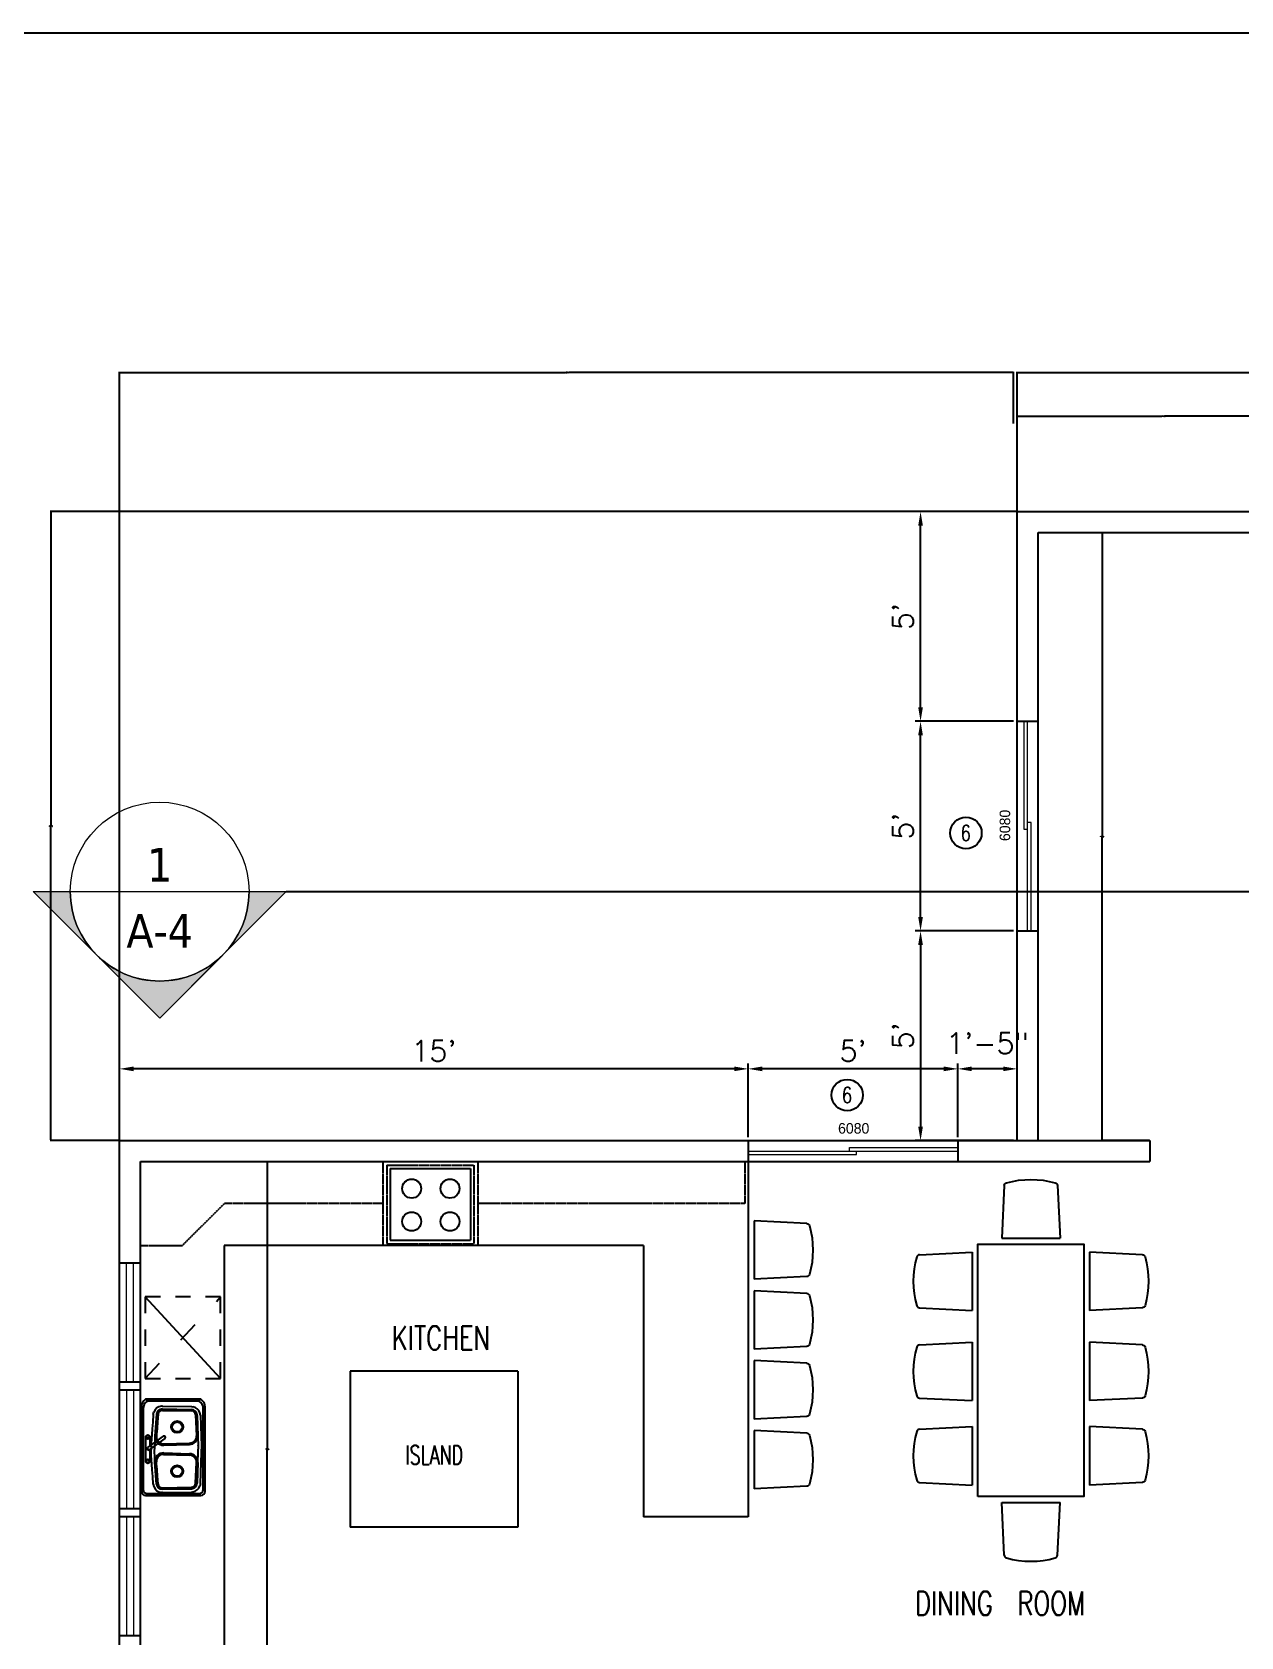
# Model space of a CAD drawing. Header units: inches. Extents: x 26998 to 46838, y -509 to 4343.
# Drawn here: x 37146.4 to 37492.5, y 3832.6 to 4291.9 of the extents above; entities that cross this region are included whole.
import ezdxf
from ezdxf.enums import TextEntityAlignment as Align

# ---------------------------------------------------------------- set-up
doc = ezdxf.new("R2010")
doc.units = ezdxf.units.IN
doc.header["$LTSCALE"] = 0.5
doc.header["$MEASUREMENT"] = 0
doc.linetypes.add('ACAD_ISO03W100', pattern=[30, 12, -18])
doc.linetypes.add('HIDDEN', pattern=[0.375, 0.25, -0.125])
doc.layers.get('Defpoints').update_dxf_attribs({"color": 140})
for name, color, linetype in [('BUILT-INS', 13, 'Continuous'), ('CABS', 23, 'Continuous'), ('Title Block', 7, 'Continuous'), ('windows', 4, 'Continuous')]:
    doc.layers.add(name, color=color, linetype=linetype)
doc.layers.add('S-Structural', color=1, linetype='Continuous', lineweight=20)
doc.layers.add('TXT', color=4, linetype='Continuous', lineweight=9)
doc.styles.add('HS-DESIGN-TTLB', font='GOTHIC.TTF')
doc.styles.add('Roman', font='romans')
doc.styles.get("Standard").update_dxf_attribs({"font": 'romans.shx', "width": 0.75})
doc.styles.add('Tahoma', font='tahoma.ttf')
doc.dimstyles.new('LEADER1', dxfattribs={"dimscale": 0, "dimtxt": 6, "dimasz": 4, "dimexe": 1.5, "dimexo": 1, "dimgap": 1.5, "dimtad": 1, "dimdec": 0, "dimzin": 0, "dimdsep": 46, "dimlunit": 4, "dimtxsty": 'Roman', "dimcen": 0.125, "dimdle": 1.5, "dimclrd": 3, "dimclre": 3, "dimclrt": 3, "dimadec": 0, "dimazin": 0, "dimtfac": 1, "dimtdec": 0, "dimtofl": 0, "dimtmove": 2, "dimatfit": 3, "dimfxl": 1, "dimtolj": 1, "dimtzin": 0, "dimarcsym": 0})
doc.dimstyles.get("Standard").update_dxf_attribs({"dimtxt": 0.18, "dimasz": 0.18, "dimexe": 0.18, "dimexo": 0.0625, "dimgap": 0.09, "dimtad": 0, "dimtih": 1, "dimtoh": 1, "dimdec": 4, "dimzin": 0, "dimdsep": 46, "dimtxsty": 'Standard', "dimcen": 0.09, "dimadec": 0, "dimazin": 0, "dimtfac": 1, "dimtdec": 4, "dimtofl": 0, "dimtmove": 0, "dimatfit": 3, "dimfxl": 1, "dimtolj": 1, "dimtzin": 0, "dimarcsym": 0})

# ---------------------------------------------------------------- blocks, each defined once
blk = doc.blocks.new('*D1001')
at = {"layer": 'Defpoints', "color": 0, "transparency": 16777216}
for p in [(37195.47, 3968.69), (37195.47, 3804.09), (37213.77, 3804.09)]:
    blk.add_point(p, dxfattribs=at)
at = {"layer": 'Title Block', "color": 0, "lineweight": -2, "transparency": 16777216}
for p, q in [((37195.53, 3968.69), (37213.95, 3968.69)), ((37213.77, 3968.51), (37213.77, 3886.57)), ((37213.77, 3804.27), (37213.77, 3886.21)), ((37195.53, 3804.09), (37213.95, 3804.09))]:
    blk.add_line(p, q, dxfattribs=at)
at = {"layer": 'Title Block', "color": 0, "transparency": 16777216}
for points in [[(37213.74, 3968.51), (37213.8, 3968.51), (37213.77, 3968.69)], [(37213.74, 3804.27), (37213.8, 3804.27), (37213.77, 3804.09)]]:
    blk.add_solid(points, dxfattribs=at)
at = {"layer": 'Title Block', "color": 0, "transparency": 16777216, "insert": (37213.77, 3886.39), "char_height": 0.18, "attachment_point": 5}
blk.add_mtext('\\A1;164.6000', dxfattribs=at)
blk = doc.blocks.new('*D1123')
at = {"layer": 'Defpoints', "color": 0, "transparency": 16777216}
for p in [(37824.27, 4194.49), (37428.47, 4154.69), (37824.27, 4154.69)]:
    blk.add_point(p, dxfattribs=at)
at = {"layer": 'Title Block', "color": 0, "lineweight": -2, "transparency": 16777216}
for p, q in [((37428.47, 4154.76), (37428.47, 4194.67)), ((37428.65, 4194.49), (37625.81, 4194.49)), ((37824.09, 4194.49), (37626.92, 4194.49)), ((37824.27, 4154.76), (37824.27, 4194.67))]:
    blk.add_line(p, q, dxfattribs=at)
at = {"layer": 'Title Block', "color": 0, "transparency": 16777216}
for points in [[(37428.65, 4194.52), (37428.65, 4194.46), (37428.47, 4194.49)], [(37824.09, 4194.52), (37824.09, 4194.46), (37824.27, 4194.49)]]:
    blk.add_solid(points, dxfattribs=at)
at = {"layer": 'Title Block', "color": 0, "transparency": 16777216, "insert": (37626.37, 4194.49), "char_height": 0.18, "attachment_point": 5}
blk.add_mtext('\\A1;395.8000', dxfattribs=at)
blk = doc.blocks.new('CHAIR4')
for p, q in [((-448.534042, 225.886409), (0, 248.313112)), ((0, 248.313112), (0, -248.313112)), ((-448.534042, -225.886409), (0, -248.313112))]:
    blk.add_line(p, q)
for centre, radius, start, end in [((267.140783, 0), 767.140783, 164.292464, 195.707536), ((-447.285602, 200.917601), 25, 92.862405, 164.292464), ((-447.285602, -200.917601), 25, 195.707536, 267.137595)]:
    blk.add_arc(centre, radius, start, end)
blk = doc.blocks.new('*D1125')
at = {"layer": 'Defpoints', "color": 0, "transparency": 16777216}
for p in [(37434.47, 4148.69), (37452.77, 3974.69), (37466.47, 3974.69)]:
    blk.add_point(p, dxfattribs=at)
at = {"layer": 'Title Block', "color": 0, "lineweight": -2, "transparency": 16777216}
for p, q in [((37434.53, 4148.69), (37452.95, 4148.69)), ((37452.77, 4148.51), (37452.77, 4061.87)), ((37452.77, 3974.87), (37452.77, 4061.51)), ((37466.41, 3974.69), (37452.59, 3974.69))]:
    blk.add_line(p, q, dxfattribs=at)
at = {"layer": 'Title Block', "color": 0, "transparency": 16777216}
for points in [[(37452.74, 4148.51), (37452.8, 4148.51), (37452.77, 4148.69)], [(37452.74, 3974.87), (37452.8, 3974.87), (37452.77, 3974.69)]]:
    blk.add_solid(points, dxfattribs=at)
at = {"layer": 'Title Block', "color": 0, "transparency": 16777216, "insert": (37452.77, 4061.69), "char_height": 0.18, "attachment_point": 5}
blk.add_mtext('\\A1;174.0000', dxfattribs=at)
blk = doc.blocks.new('*D1115')
at = {"layer": 'Defpoints', "color": 0, "transparency": 16777216}
for p in [(37428.47, 4181.99), (37428.47, 4154.69), (37512.38, 4154.68)]:
    blk.add_point(p, dxfattribs=at)
at = {"layer": 'Title Block', "color": 0, "lineweight": -2, "transparency": 16777216}
for p, q in [((37428.47, 4154.76), (37428.47, 4182.17)), ((37428.65, 4181.99), (37469.93, 4181.99)), ((37512.2, 4181.99), (37470.91, 4181.99)), ((37512.38, 4154.74), (37512.38, 4182.17))]:
    blk.add_line(p, q, dxfattribs=at)
at = {"layer": 'Title Block', "color": 0, "transparency": 16777216}
for points in [[(37428.65, 4182.02), (37428.65, 4181.96), (37428.47, 4181.99)], [(37512.2, 4182.02), (37512.2, 4181.96), (37512.38, 4181.99)]]:
    blk.add_solid(points, dxfattribs=at)
at = {"layer": 'Title Block', "color": 0, "transparency": 16777216, "insert": (37470.42, 4181.99), "char_height": 0.18, "attachment_point": 5}
blk.add_mtext('\\A1;83.9096', dxfattribs=at)
blk = doc.blocks.new('AE21A')
for p, q in [((0, 0.5), (0, 0.3)), ((0, 0.5), (0, 0.3)), ((0.2, 0.5), (0, 0.5)), ((0.2, 0.5), (0, 0.5)), ((0.6, 0.5), (0.4, 0.5)), ((0.6, 0.5), (0.4, 0.5)), ((1, 0.5), (0.8, 0.5)), ((1, 0.5), (0.8, 0.5)), ((1, 0.3), (1, 0.5)), ((1, 0.3), (1, 0.5)), ((0, 0.1), (0, -0.1)), ((0, 0.1), (0, -0.1)), ((1, -0.1), (1, 0.1)), ((1, -0.1), (1, 0.1)), ((0, -0.3), (0, -0.5)), ((0, -0.3), (0, -0.5)), ((1, -0.5), (1, -0.3)), ((1, -0.5), (1, -0.3)), ((0, -0.5), (0.2, -0.5)), ((0, -0.5), (0.2, -0.5)), ((0.4, -0.5), (0.6, -0.5)), ((0.4, -0.5), (0.6, -0.5)), ((0.8, -0.5), (1, -0.5)), ((0.8, -0.5), (1, -0.5))]:
    blk.add_line(p, q)
blk = doc.blocks.new('*D1130')
at = {"color": 0, "lineweight": -2, "transparency": 16777216}
for p, q in [((37428.41, 4154.69), (37151.59, 4154.69)), ((37151.77, 4154.51), (37151.77, 4064.87)), ((37151.77, 3974.87), (37151.77, 4064.51)), ((37171.41, 3974.69), (37151.59, 3974.69))]:
    blk.add_line(p, q, dxfattribs=at)
at = {"color": 0, "transparency": 16777216}
for points in [[(37151.74, 4154.51), (37151.8, 4154.51), (37151.77, 4154.69)], [(37151.74, 3974.87), (37151.8, 3974.87), (37151.77, 3974.69)]]:
    blk.add_solid(points, dxfattribs=at)
at = {"layer": 'Defpoints', "color": 0, "transparency": 16777216}
for p in [(37151.77, 4154.69), (37428.47, 4154.69), (37171.47, 3974.69)]:
    blk.add_point(p, dxfattribs=at)
at = {"color": 0, "transparency": 16777216, "insert": (37151.77, 4064.69), "char_height": 0.18, "attachment_point": 5}
blk.add_mtext('\\A1;180.0000', dxfattribs=at)
blk = doc.blocks.new('*D1131')
at = {"color": 0, "lineweight": -2, "transparency": 16777216}
for p, q in [((37171.47, 3974.76), (37171.47, 4194.67)), ((37171.65, 4194.49), (37298.91, 4194.49)), ((37427.29, 4194.49), (37300.02, 4194.49)), ((37427.47, 4179.91), (37427.47, 4194.67))]:
    blk.add_line(p, q, dxfattribs=at)
at = {"color": 0, "transparency": 16777216}
for points in [[(37171.65, 4194.52), (37171.65, 4194.46), (37171.47, 4194.49)], [(37427.29, 4194.52), (37427.29, 4194.46), (37427.47, 4194.49)]]:
    blk.add_solid(points, dxfattribs=at)
at = {"layer": 'Defpoints', "color": 0, "transparency": 16777216}
for p in [(37427.47, 4194.49), (37427.47, 4179.84), (37171.47, 3974.69)]:
    blk.add_point(p, dxfattribs=at)
at = {"color": 0, "transparency": 16777216, "insert": (37299.47, 4194.49), "char_height": 0.18, "attachment_point": 5}
blk.add_mtext('\\A1;256.0000', dxfattribs=at)
blk = doc.blocks.new('*D1135')
at = {"color": 3, "lineweight": -2, "transparency": 16777216}
for p, q in [((37427.47, 4034.69), (37399.31, 4034.69)), ((37400.81, 4030.69), (37400.81, 3978.69)), ((37427.47, 3974.69), (37399.31, 3974.69))]:
    blk.add_line(p, q, dxfattribs=at)
at = {"color": 3, "transparency": 16777216}
for points in [[(37400.14, 4030.69), (37401.48, 4030.69), (37400.81, 4034.69)], [(37400.14, 3978.69), (37401.48, 3978.69), (37400.81, 3974.69)]]:
    blk.add_solid(points, dxfattribs=at)
at = {"layer": 'Defpoints', "color": 0, "transparency": 16777216}
for p in [(37428.47, 4034.69), (37400.81, 3974.69), (37428.47, 3974.69)]:
    blk.add_point(p, dxfattribs=at)
at = {"color": 3, "transparency": 16777216, "insert": (37395.74, 4004.69), "char_height": 6, "attachment_point": 5, "rotation": 90, "style": 'Roman'}
blk.add_mtext("\\A1;5'", dxfattribs=at)
blk = doc.blocks.new('*D1136')
at = {"color": 3, "lineweight": -2, "transparency": 16777216}
for p, q in [((37427.47, 4094.69), (37399.31, 4094.69)), ((37400.81, 4038.69), (37400.81, 4090.69)), ((37427.47, 4034.69), (37399.31, 4034.69))]:
    blk.add_line(p, q, dxfattribs=at)
at = {"color": 3, "transparency": 16777216}
for points in [[(37400.14, 4090.69), (37401.48, 4090.69), (37400.81, 4094.69)], [(37400.14, 4038.69), (37401.48, 4038.69), (37400.81, 4034.69)]]:
    blk.add_solid(points, dxfattribs=at)
at = {"layer": 'Defpoints', "color": 0, "transparency": 16777216}
for p in [(37400.81, 4094.69), (37428.47, 4094.69), (37428.47, 4034.69)]:
    blk.add_point(p, dxfattribs=at)
at = {"color": 3, "transparency": 16777216, "insert": (37395.74, 4064.69), "char_height": 6, "attachment_point": 5, "rotation": 90, "style": 'Roman'}
blk.add_mtext("\\A1;5'", dxfattribs=at)
blk = doc.blocks.new('*D1137')
at = {"color": 3, "lineweight": -2, "transparency": 16777216}
for p, q in [((37427.47, 4154.69), (37399.31, 4154.69)), ((37400.81, 4098.69), (37400.81, 4150.69)), ((37427.47, 4094.69), (37399.31, 4094.69))]:
    blk.add_line(p, q, dxfattribs=at)
at = {"color": 3, "transparency": 16777216}
for points in [[(37400.14, 4150.69), (37401.48, 4150.69), (37400.81, 4154.69)], [(37400.14, 4098.69), (37401.48, 4098.69), (37400.81, 4094.69)]]:
    blk.add_solid(points, dxfattribs=at)
at = {"layer": 'Defpoints', "color": 0, "transparency": 16777216}
for p in [(37400.81, 4154.69), (37428.47, 4154.69), (37428.47, 4094.69)]:
    blk.add_point(p, dxfattribs=at)
at = {"color": 3, "transparency": 16777216, "insert": (37395.74, 4124.69), "char_height": 6, "attachment_point": 5, "rotation": 90, "style": 'Roman'}
blk.add_mtext("\\A1;5'", dxfattribs=at)
blk = doc.blocks.new('*D1138')
at = {"color": 3, "lineweight": -2, "transparency": 16777216}
for p, q in [((37411.47, 3975.69), (37411.47, 3996.72)), ((37428.47, 3975.69), (37428.47, 3996.72)), ((37424.47, 3995.22), (37415.47, 3995.22))]:
    blk.add_line(p, q, dxfattribs=at)
at = {"color": 3, "transparency": 16777216}
for points in [[(37415.47, 3995.88), (37415.47, 3994.55), (37411.47, 3995.22)], [(37424.47, 3995.88), (37424.47, 3994.55), (37428.47, 3995.22)]]:
    blk.add_solid(points, dxfattribs=at)
at = {"layer": 'Defpoints', "color": 0, "transparency": 16777216}
for p in [(37411.47, 3995.22), (37411.47, 3974.69), (37428.47, 3974.69)]:
    blk.add_point(p, dxfattribs=at)
at = {"color": 3, "transparency": 16777216, "insert": (37419.97, 4002.54), "char_height": 6, "attachment_point": 5, "style": 'Roman'}
blk.add_mtext('\\A1;1\'-5"', dxfattribs=at)
blk = doc.blocks.new('*D1139')
at = {"color": 3, "lineweight": -2, "transparency": 16777216}
for p, q in [((37351.47, 3975.69), (37351.47, 3996.72)), ((37411.47, 3975.69), (37411.47, 3996.72)), ((37407.47, 3995.22), (37355.47, 3995.22))]:
    blk.add_line(p, q, dxfattribs=at)
at = {"color": 3, "transparency": 16777216}
for points in [[(37355.47, 3995.88), (37355.47, 3994.55), (37351.47, 3995.22)], [(37407.47, 3995.88), (37407.47, 3994.55), (37411.47, 3995.22)]]:
    blk.add_solid(points, dxfattribs=at)
at = {"layer": 'Defpoints', "color": 0, "transparency": 16777216}
for p in [(37351.47, 3995.22), (37351.47, 3974.69), (37411.47, 3974.69)]:
    blk.add_point(p, dxfattribs=at)
at = {"color": 3, "transparency": 16777216, "insert": (37381.47, 4000.29), "char_height": 6, "attachment_point": 5, "style": 'Roman'}
blk.add_mtext("\\A1;5'", dxfattribs=at)
blk = doc.blocks.new('*D1140')
at = {"color": 3, "lineweight": -2, "transparency": 16777216}
for p, q in [((37171.47, 3975.69), (37171.47, 3996.72)), ((37351.47, 3975.69), (37351.47, 3996.72)), ((37347.47, 3995.22), (37175.47, 3995.22))]:
    blk.add_line(p, q, dxfattribs=at)
at = {"color": 3, "transparency": 16777216}
for points in [[(37175.47, 3995.88), (37175.47, 3994.55), (37171.47, 3995.22)], [(37347.47, 3995.88), (37347.47, 3994.55), (37351.47, 3995.22)]]:
    blk.add_solid(points, dxfattribs=at)
at = {"layer": 'Defpoints', "color": 0, "transparency": 16777216}
for p in [(37171.47, 3995.22), (37171.47, 3974.69), (37351.47, 3974.69)]:
    blk.add_point(p, dxfattribs=at)
at = {"color": 3, "transparency": 16777216, "insert": (37261.47, 4000.29), "char_height": 6, "attachment_point": 5, "style": 'Roman'}
blk.add_mtext("\\A1;15'", dxfattribs=at)
blk = doc.blocks.new('*U948')
h = blk.add_hatch(color=256)
edge = h.paths.add_edge_path()
edge.add_line((0.25, 0), (0.3536, 0))
edge.add_line((0.3536, 0), (0, -0.3536))
edge.add_line((0, -0.3536), (-0.3536, 0))
edge.add_line((-0.3536, 0), (-0.25, 0))
edge.add_arc((0, 0), 0.25, 180, 360)
blk.add_line((-0.25, 0), (0.25, 0))
for points in [[(0.25, 0), (0.3536, 0), (0, -0.3536), (-0.3536, 0), (-0.25, 0, 1)], [(-0.1768, -0.1768, 0.414214), (0.1768, -0.1768), (0, -0.3536), (-0.1768, -0.1768)]]:
    blk.add_lwpolyline(points, format="xyb", close=True)
blk.add_circle((0, 0), 0.25)
at = {"style": 'Tahoma', "flags": 8}
blk.add_attdef('VIEWNUMBER', text='', height=0.0938, dxfattribs=at).set_placement((0, 0), align=Align.BOTTOM_CENTER)
blk.add_attdef('SHEETNUMBER', text='', height=0.0938, dxfattribs=at).set_placement((0, -0.0625), align=Align.TOP_CENTER)

msp = doc.modelspace()

# ---------------------------------------------------------------- linework, layer by layer
at = {"color": 1}
msp.add_line((37219.1666754, 4045.9391275), (37844.1704897, 4045.9391275), dxfattribs=at)
msp.add_lwpolyline([(36398.5687278, 4291.6919129, 0.5, 0.5, 0), (37893.6279625, 4291.6919129, 0, 0, 0), (37893.6279625, 3165.2426914, 0.5, 0.5, 0), (36398.5687278, 3165.2426914, 0.5, 0.5, 0)], format="xyseb")
at = {"layer": 'BUILT-INS', "linetype": 'HIDDEN'}
for p, q in [((37246.8675686, 3968.6930304), (37246.8675686, 3944.6930304)), ((37274.0675686, 3968.6930304), (37274.0675686, 3944.6930304)), ((37350.4675686, 3968.6930304), (37350.4675686, 3956.6930304)), ((37247.9848928, 3967.6673357), (37272.9502444, 3967.6673357)), ((37247.9848928, 3967.6673357), (37247.9848928, 3945.1673357)), ((37272.9502444, 3967.6673357), (37272.9502444, 3945.1673357)), ((37201.4675686, 3956.6930304), (37189.4675686, 3944.6930304)), ((37246.8675686, 3956.6930304), (37201.4675686, 3956.6930304)), ((37350.4675686, 3956.6930304), (37274.0675686, 3956.6930304)), ((37177.4675686, 3944.6930304), (37189.4675686, 3944.6930304)), ((37247.9848928, 3945.1673357), (37272.9502444, 3945.1673357))]:
    msp.add_line(p, q, dxfattribs=at)
at = {"layer": 'BUILT-INS'}
for p, q in [((37248.9848928, 3966.6673357), (37271.9502444, 3966.6673357)), ((37248.9848928, 3966.6673357), (37248.9848928, 3946.1673357)), ((37271.9502444, 3966.6673357), (37271.9502444, 3946.1673357)), ((37248.9848928, 3946.1673357), (37271.9502444, 3946.1673357)), ((37179.4693649, 3900.1302804), (37178.9428649, 3900.6567804)), ((37194.7378649, 3900.6567804), (37178.9428649, 3900.6567804)), ((37194.7378649, 3900.6567804), (37178.9428649, 3900.6567804)), ((37179.4693649, 3900.1302804), (37178.9428649, 3900.6567804)), ((37194.2113649, 3900.1302804), (37179.4693649, 3900.1302804)), ((37194.2113649, 3900.1302804), (37179.4693649, 3900.1302804)), ((37194.2113649, 3900.1302804), (37194.7378649, 3900.6567804)), ((37194.2113649, 3900.1302804), (37194.7378649, 3900.6567804)), ((37177.7278649, 3898.4417804), (37177.7278649, 3874.3442804)), ((37178.2543649, 3897.9152804), (37177.7278649, 3898.4417804)), ((37178.2543649, 3897.9152804), (37177.7278649, 3898.4417804)), ((37177.7278649, 3898.4417804), (37177.7278649, 3874.3442804)), ((37178.2543649, 3897.9152804), (37177.7278649, 3898.4417804)), ((37178.2543649, 3897.9152804), (37177.7278649, 3898.4417804)), ((37178.2543649, 3897.9152804), (37178.2543649, 3874.8707804)), ((37178.2543649, 3897.9152804), (37178.2543649, 3874.8707804)), ((37181.1267852, 3896.3293353), (37180.9603367, 3894.1300646)), ((37181.1267852, 3896.3293353), (37180.9603367, 3894.1300646)), ((37181.1267852, 3896.3293353), (37181.3128997, 3896.9625042)), ((37181.1267852, 3896.3293353), (37181.3128997, 3896.9625042)), ((37182.0960134, 3896.3834562), (37181.6152387, 3890.1115428)), ((37182.0960134, 3896.3834562), (37181.6152387, 3890.1115428)), ((37182.4998818, 3896.3532011), (37182.0960134, 3896.3834562)), ((37182.4998818, 3896.3532011), (37182.0960134, 3896.3834562)), ((37182.4998818, 3896.3532011), (37182.3352566, 3894.1556355)), ((37182.4998818, 3896.3532011), (37182.3352566, 3894.1556355)), ((37183.7596667, 3898.7237115), (37183.4544126, 3898.6997881)), ((37183.7596667, 3898.7237115), (37183.4544126, 3898.6997881)), ((37183.7339582, 3897.4744258), (37183.7415195, 3897.8793553)), ((37183.7339582, 3897.4744258), (37183.7415195, 3897.8793553)), ((37183.7339582, 3897.4744258), (37192.0529295, 3897.3190864)), ((37183.7339582, 3897.4744258), (37192.0529295, 3897.3190864)), ((37183.7415195, 3897.8793553), (37192.06049, 3897.724016)), ((37183.7415195, 3897.8793553), (37192.06049, 3897.724016)), ((37183.7596667, 3898.7237115), (37192.0786373, 3898.5683713)), ((37183.7596667, 3898.7237115), (37192.0786373, 3898.5683713)), ((37192.0529295, 3897.3190864), (37192.06049, 3897.724016)), ((37192.0529295, 3897.3190864), (37192.06049, 3897.724016)), ((37192.0786373, 3898.5683713), (37192.4644249, 3898.506919)), ((37192.0786373, 3898.5683713), (37192.4644249, 3898.506919)), ((37193.2442346, 3896.1538488), (37193.6488976, 3896.1703655)), ((37193.2442346, 3896.1538488), (37193.6488976, 3896.1703655)), ((37193.2442346, 3896.1538488), (37193.4865526, 3890.2170615)), ((37193.2442346, 3896.1538488), (37193.4865526, 3890.2170615)), ((37193.8912634, 3890.2324126), (37193.6488976, 3896.1703655)), ((37193.8912634, 3890.2324126), (37193.6488976, 3896.1703655)), ((37193.6488976, 3896.0428909), (37193.8912634, 3890.1049381)), ((37193.6488976, 3896.0428909), (37193.8912634, 3890.1049381)), ((37194.6200892, 3896.0825307), (37194.415429, 3896.7859938)), ((37194.6200892, 3896.0825307), (37194.415429, 3896.7859938)), ((37194.6200892, 3896.0825307), (37194.8625684, 3890.1417801)), ((37194.6200892, 3896.0825307), (37194.8625684, 3890.1417801)), ((37195.4263649, 3897.9152804), (37195.9528649, 3898.4417804)), ((37195.4263649, 3897.9152804), (37195.9528649, 3898.4417804)), ((37195.4263649, 3874.8707804), (37195.4263649, 3897.9152804)), ((37195.9528649, 3874.3442804), (37195.9528649, 3898.4417804)), ((37180.7064106, 3890.6126712), (37180.6160794, 3889.2694312)), ((37180.7064106, 3890.6126712), (37180.6160794, 3889.2694312)), ((37180.8206749, 3892.2285215), (37180.7064106, 3890.6126712)), ((37180.8206749, 3892.2285215), (37180.7064106, 3890.6126712)), ((37180.9603367, 3894.1300646), (37180.8206749, 3892.2285215)), ((37180.9603367, 3894.1300646), (37180.8206749, 3892.2285215)), ((37182.0921481, 3890.647745), (37182.0190545, 3890.0805887)), ((37182.0921481, 3890.647745), (37182.0190545, 3890.0805887)), ((37182.2002094, 3892.2580882), (37182.0921481, 3890.647745)), ((37182.2002094, 3892.2580882), (37182.0921481, 3890.647745)), ((37182.3352566, 3894.1556355), (37182.2002094, 3892.2580882)), ((37182.3352566, 3894.1556355), (37182.2002094, 3892.2580882)), ((37178.9855309, 3882.8840751), (37178.9855309, 3889.8734777)), ((37183.9484479, 3890.0573265), (37179.5009108, 3886.8390624)), ((37183.9484479, 3890.0573265), (37179.5009108, 3886.8390624)), ((37184.4228169, 3889.4017638), (37179.9752799, 3886.1834997)), ((37184.4228169, 3889.4017638), (37179.9752799, 3886.1834997)), ((37180.1678013, 3889.8734777), (37180.1678013, 3887.3216283)), ((37180.1678013, 3889.8734777), (37180.1678013, 3887.3216283)), ((37180.1678013, 3886.3228094), (37180.1678013, 3882.8840751)), ((37180.5482047, 3888.1854001), (37180.5012854, 3887.3463518)), ((37180.5482047, 3888.1854001), (37180.5012854, 3887.3463518)), ((37180.5012854, 3887.3463518), (37180.5103169, 3886.7068317)), ((37180.5012854, 3887.3463518), (37180.5103169, 3886.7068317)), ((37180.5012854, 3885.3122345), (37180.5103169, 3885.9517546)), ((37180.5103169, 3886.7068317), (37180.5103169, 3886.3124711)), ((37180.5103169, 3886.7068317), (37180.5103169, 3886.3124711)), ((37180.5103169, 3885.9517546), (37180.5103169, 3886.3461152)), ((37180.5103169, 3885.9517546), (37180.5103169, 3886.3461152)), ((37180.6160794, 3889.2694312), (37180.5482047, 3888.1854001)), ((37180.6160794, 3889.2694312), (37180.5482047, 3888.1854001)), ((37181.4742736, 3886.7258522), (37181.462881, 3886.366865)), ((37181.4742736, 3886.7258522), (37181.462881, 3886.366865)), ((37181.4742736, 3885.9327334), (37181.462881, 3886.2917205)), ((37181.4742736, 3885.9327334), (37181.462881, 3886.2917205)), ((37181.4999401, 3887.3111614), (37181.4742736, 3886.7258522)), ((37181.4999401, 3887.3111614), (37181.4742736, 3886.7258522)), ((37181.4999401, 3885.3474241), (37181.4742736, 3885.9327334)), ((37181.5424213, 3888.1349387), (37181.4999401, 3887.3111614)), ((37181.5424213, 3888.1349387), (37181.4999401, 3887.3111614)), ((37181.60426, 3889.2093308), (37181.5424213, 3888.1349387)), ((37181.60426, 3889.2093308), (37181.5424213, 3888.1349387)), ((37181.6152387, 3890.1115428), (37181.60426, 3889.2093308)), ((37181.6152387, 3890.1115428), (37181.60426, 3889.2093308)), ((37182.0190545, 3890.0805887), (37181.6152387, 3890.1115428)), ((37182.0190545, 3890.0805887), (37181.6152387, 3890.1115428)), ((37184.0946973, 3887.901606), (37191.5198515, 3888.1091021)), ((37184.0946973, 3887.901606), (37191.5198515, 3888.1091021)), ((37184.0946973, 3887.901606), (37184.1060106, 3887.496764)), ((37184.0946973, 3887.901606), (37184.1060106, 3887.496764)), ((37184.1060106, 3887.496764), (37191.5311648, 3887.7042601)), ((37184.1060106, 3887.496764), (37191.5311648, 3887.7042601)), ((37191.5198515, 3888.1091021), (37191.5311648, 3887.7042601)), ((37191.5198515, 3888.1091021), (37191.5311648, 3887.7042601)), ((37193.4866003, 3890.2158959), (37193.8912634, 3890.2324126)), ((37193.4866003, 3890.2158959), (37193.8912634, 3890.2324126)), ((37193.8912634, 3890.1049381), (37193.9916467, 3887.2405432)), ((37193.8912634, 3890.1049381), (37193.9916467, 3887.2405432)), ((37193.9916467, 3887.2405432), (37193.9916467, 3886.3292932)), ((37193.9916467, 3887.2405432), (37193.9916467, 3886.3292932)), ((37193.9916467, 3885.4180432), (37193.9916467, 3886.3292932)), ((37193.9916467, 3885.4180432), (37193.9916467, 3886.3292932)), ((37194.8625684, 3890.1417801), (37194.9636467, 3887.2575694)), ((37194.8625684, 3890.1417801), (37194.9636467, 3887.2575694)), ((37194.9636467, 3887.2575694), (37194.9636467, 3886.3292932)), ((37194.9636467, 3887.2575694), (37194.9636467, 3886.3292932)), ((37194.9636467, 3885.4010162), (37194.9636467, 3886.3292932)), ((37194.9636467, 3885.4010162), (37194.9636467, 3886.3292932)), ((37180.5482047, 3884.4731855), (37180.5012854, 3885.3122345)), ((37180.6160794, 3883.3891552), (37180.5482047, 3884.4731855)), ((37180.7064106, 3882.0459143), (37180.6160794, 3883.3891552)), ((37180.8206749, 3880.430064), (37180.7064106, 3882.0459143)), ((37181.5424213, 3884.5236468), (37181.4999401, 3885.3474241)), ((37181.60426, 3883.4492547), (37181.5424213, 3884.5236468)), ((37181.6152387, 3882.6745181), (37181.60426, 3883.4492547)), ((37182.0190545, 3882.7054722), (37181.6152387, 3882.6745181)), ((37182.0960134, 3876.4026047), (37181.6152387, 3882.6745181)), ((37182.0921481, 3882.1383159), (37182.0190545, 3882.7054722)), ((37182.2002094, 3880.5279727), (37182.0921481, 3882.1383159)), ((37184.0946973, 3884.8844549), (37184.1060106, 3885.2892969)), ((37184.0946973, 3884.8844549), (37191.5198515, 3884.6769588)), ((37184.1060106, 3885.2892969), (37191.5311648, 3885.0818008)), ((37191.5198515, 3884.6769588), (37191.5311648, 3885.0818008)), ((37193.2442346, 3876.6322121), (37193.4865526, 3882.5689994)), ((37193.4866003, 3882.570165), (37193.8912634, 3882.5536483)), ((37193.8912634, 3882.5536483), (37193.6488976, 3876.6156954)), ((37193.6488976, 3876.6156954), (37193.8912634, 3882.5536483)), ((37193.8912634, 3882.5536483), (37193.9916467, 3885.4180432)), ((37194.6200892, 3876.5760548), (37194.8625684, 3882.5168062)), ((37194.8625684, 3882.5168062), (37194.9636467, 3885.4010162)), ((37180.9603367, 3878.5285209), (37180.8206749, 3880.430064)), ((37181.1267852, 3876.3292502), (37180.9603367, 3878.5285209)), ((37182.3352566, 3878.6304254), (37182.2002094, 3880.5279727)), ((37182.4998818, 3876.4328598), (37182.3352566, 3878.6304254)), ((37193.2442346, 3876.6322121), (37193.6488976, 3876.6156954)), ((37194.6200892, 3876.5760548), (37194.415429, 3875.8725925)), ((37178.2543649, 3874.8707804), (37177.7278649, 3874.3442804)), ((37178.2543649, 3874.8707804), (37177.7278649, 3874.3442804)), ((37179.4693649, 3873.6557804), (37178.9428649, 3873.1292804)), ((37178.9428649, 3873.1292804), (37194.7378649, 3873.1292804)), ((37179.4693649, 3873.6557804), (37194.2113649, 3873.6557804)), ((37181.1267852, 3876.3292502), (37181.3128997, 3875.6960822)), ((37182.4998818, 3876.4328598), (37182.0960134, 3876.4026047)), ((37183.7596667, 3873.9348749), (37183.4544126, 3873.9587974)), ((37183.7339582, 3875.3116351), (37192.0529295, 3875.4669745)), ((37183.7339582, 3875.3116351), (37183.7415195, 3874.9067056)), ((37183.7415195, 3874.9067056), (37192.06049, 3875.0620449)), ((37183.7596667, 3873.9348749), (37192.0786373, 3874.0902142)), ((37192.0529295, 3875.4669745), (37192.06049, 3875.0620449)), ((37192.0786373, 3874.0902142), (37192.4644249, 3874.1516665)), ((37194.2113649, 3873.6557804), (37194.7378649, 3873.1292804)), ((37195.4263649, 3874.8707804), (37195.9528649, 3874.3442804))]:
    msp.add_line(p, q, dxfattribs=at)
for centre, radius in [((37255.1101507, 3960.9459654), 2.7134894), ((37266.0819353, 3960.9459654), 2.7134894), ((37255.1101507, 3951.5363423), 2.7134894), ((37266.0819353, 3951.5363423), 2.7134894), ((37179.5766661, 3889.8734777), 0.5911352), ((37179.5766661, 3889.8734777), 0.5911352), ((37179.5766661, 3889.8734777), 0.3974158), ((37179.5766661, 3889.8734777), 0.3974158), ((37187.9672717, 3892.7342677), 1.72125), ((37187.9672717, 3892.7342677), 1.72125), ((37187.9672717, 3892.7342677), 1.4175), ((37187.9672717, 3892.7342677), 1.4175), ((37179.5766661, 3882.8840751), 0.5911352), ((37179.5766661, 3882.8840751), 0.3974158), ((37187.9672717, 3880.0517932), 1.72125), ((37187.9672717, 3880.0517932), 1.4175)]:
    msp.add_circle(centre, radius, dxfattribs=at)
for centre, radius, start, end in [((37180.144946, 3898.5566659), 2.4198099, 119.786321181, 182.721258907), ((37180.144946, 3898.5566659), 2.4198099, 119.786321181, 182.721258907), ((37180.671446, 3898.0301659), 2.4198099, 119.786321181, 182.721258907), ((37180.671446, 3898.0301659), 2.4198099, 119.786321181, 182.721258907), ((37193.0092837, 3898.0301659), 2.4198099, 357.278741093, 60.213678819), ((37193.0092837, 3898.0301659), 2.4198099, 357.278741093, 60.213678819), ((37193.0092837, 3898.0301659), 2.4198099, 357.278741093, 60.213678819), ((37193.0092837, 3898.0301659), 2.4198099, 357.278741093, 60.213678819), ((37193.5357837, 3898.5566659), 2.4198099, 357.278741093, 60.213678819), ((37193.5357837, 3898.5566659), 2.4198099, 357.278741093, 60.213678819), ((37183.6442685, 3896.2772166), 2.43, 94.481097, 163.619721), ((37183.6442685, 3896.2772166), 2.43, 94.481097, 163.619721), ((37183.7112741, 3896.259638), 1.62, 88.930243, 175.616558), ((37183.7112741, 3896.259638), 1.62, 88.930243, 175.616558), ((37183.7112741, 3896.259638), 1.215, 88.930243, 175.616558), ((37183.7112741, 3896.259638), 1.215, 88.930243, 175.616558), ((37192.0302455, 3896.1042978), 1.215, 2.337306, 88.930243), ((37192.0302455, 3896.1042978), 1.215, 2.337306, 88.930243), ((37192.0302455, 3896.1042978), 1.62, 2.337306, 88.930243), ((37192.0302455, 3896.1042978), 1.62, 2.337306, 88.930243), ((37192.0821689, 3896.1071733), 2.43, 16.221411, 80.949388), ((37192.0821689, 3896.1071733), 2.43, 16.221411, 80.949388), ((37179.7380953, 3886.5112811), 0.404595, 125.88972111, 305.88972111), ((37179.7380953, 3886.5112811), 0.404595, 125.88972111, 305.88972111), ((37184.038131, 3889.9258155), 2.43, 175.616558, 271.600712), ((37184.038131, 3889.9258155), 2.43, 175.616558, 271.600712), ((37184.038131, 3889.9258155), 2.025, 175.616558, 271.600712), ((37184.038131, 3889.9258155), 2.025, 175.616558, 271.600712), ((37184.1856324, 3889.7295452), 0.404595, 305.88972111, 125.88972111), ((37184.1856324, 3889.7295452), 0.404595, 305.88972111, 125.88972111), ((37191.4632851, 3890.1333116), 2.025, 271.600712, 2.337306), ((37191.4632851, 3890.1333116), 2.025, 271.600712, 2.337306), ((37191.4632851, 3890.1333116), 2.43, 271.600712, 2.337306), ((37191.4632851, 3890.1333116), 2.43, 271.600712, 2.337306), ((37192.3869881, 3887.3641062), 1.62, 0, 2.337306), ((37192.3869881, 3887.3641062), 1.62, 0, 2.337306), ((37184.038131, 3882.8602454), 2.43, 88.399288, 184.383442), ((37184.038131, 3882.8602454), 2.025, 88.399288, 184.383442), ((37191.4632851, 3882.6527493), 2.025, 357.662694, 88.399288), ((37191.4632851, 3882.6527493), 2.43, 357.662694, 88.399288), ((37192.3869881, 3885.4219547), 1.62, 357.662694, 0), ((37192.0302455, 3876.6817631), 1.215, 271.069757, 357.662694), ((37192.0302455, 3876.6817631), 1.62, 271.069757, 357.662694), ((37178.9428649, 3874.3442804), 1.215, 180, 270), ((37179.4693649, 3874.8707804), 1.215, 180, 270), ((37183.6442685, 3876.3813697), 2.43, 196.380279, 265.518903), ((37183.7112741, 3876.5264229), 1.62, 184.383442, 271.069757), ((37183.7112741, 3876.5264229), 1.215, 184.383442, 271.069757), ((37192.0821689, 3876.5514122), 2.43, 279.050612, 343.778589), ((37194.2113649, 3874.8707804), 1.215, 270, 0), ((37194.7378649, 3874.3442804), 1.215, 270, 0)]:
    msp.add_arc(centre, radius, start, end, dxfattribs=at)
msp.add_point((37179.5503649, 3886.3930304), dxfattribs=at)
msp.add_point((37179.5503649, 3886.3930304), dxfattribs=at)
msp.add_point((37179.5503649, 3886.3930304), dxfattribs=at)
msp.add_point((37179.5503649, 3886.3930304), dxfattribs=at)
msp.add_point((37179.5503649, 3886.3930304), dxfattribs=at)
msp.add_point((37179.5503649, 3886.3930304), dxfattribs=at)
at = {"layer": 'CABS'}
for p, q in [((37351.4675686, 3968.6930304), (37351.4675686, 3866.9930304)), ((37321.4675686, 3944.6930304), (37201.4675686, 3944.6930304)), ((37201.4675686, 3944.6930304), (37201.4675686, 3828.0930304)), ((37321.4675686, 3944.6930304), (37321.4675686, 3866.9930304)), ((37200.3921893, 3906.6198695), (37178.8461893, 3929.9613695)), ((37285.4675686, 3908.6930304), (37237.4675686, 3908.6930304)), ((37237.4675686, 3908.6930304), (37237.4675686, 3864.0930304)), ((37285.4675686, 3908.6930304), (37285.4675686, 3864.0930304)), ((37285.4675686, 3864.0930304), (37237.4675686, 3864.0930304)), ((37351.4675686, 3866.9930304), (37321.4675686, 3866.9930304))]:
    msp.add_line(p, q, dxfattribs=at)
at = {"layer": 'CABS', "linetype": 'ACAD_ISO03W100'}
msp.add_line((37178.8461893, 3906.6198695), (37200.3921893, 3929.9613695), dxfattribs=at)
at = {"layer": 'CABS'}
msp.add_lwpolyline([(37417.2541797, 3872.7934886), (37417.2541797, 3945.0484974), (37447.5463167, 3945.0484974), (37447.5463167, 3872.7934886)], close=True, dxfattribs=at)
at = {"layer": 'Title Block'}
for p, q in [((37428.4675686, 4154.6930304), (37824.2675686, 4154.6930304)), ((37428.4675686, 3974.6930304), (37428.4675686, 4154.6930304)), ((37434.4675686, 4148.6930304), (37818.2675686, 4148.6930304)), ((37434.4675686, 3974.6930304), (37434.4675686, 4148.6930304)), ((37428.4675686, 4094.6930304), (37434.4675686, 4094.6930304)), ((37428.4675686, 4034.6930304), (37434.4675686, 4034.6930304)), ((37171.4675686, 3974.6930304), (37466.4675686, 3974.6930304)), ((37171.4675686, 3648.0930304), (37171.4675686, 3974.6930304)), ((37351.4675686, 3974.6930304), (37351.4675686, 3968.6930304)), ((37411.4675686, 3974.6930304), (37411.4675686, 3968.6930304)), ((37466.4675686, 3974.6930304), (37466.4675686, 3968.6930304)), ((37466.4675686, 3974.6930304), (37466.4675686, 3968.6930304)), ((37177.4675686, 3968.6930304), (37466.4675686, 3968.6930304)), ((37177.4675686, 3656.0930304), (37177.4675686, 3968.6930304)), ((37171.4675686, 3939.6930304), (37177.4675686, 3939.6930304)), ((37171.4675686, 3905.6930304), (37177.4675686, 3905.6930304)), ((37171.4675686, 3903.3930304), (37177.4675686, 3903.3930304)), ((37171.4675686, 3903.3930304), (37177.4675686, 3903.3930304)), ((37171.4675686, 3869.3930304), (37177.4675686, 3869.3930304)), ((37171.4675686, 3867.0930304), (37177.4675686, 3867.0930304)), ((37171.4675686, 3833.0930304), (37177.4675686, 3833.0930304))]:
    msp.add_line(p, q, dxfattribs=at)
at = {"layer": 'TXT'}
for p, q in [((37430.4675686, 4063.6930304), (37430.4675686, 4094.6930304)), ((37431.4675686, 4034.6930304), (37431.4675686, 4094.6930304)), ((37432.4675686, 4065.6930304), (37431.4675686, 4065.6930304)), ((37432.4675686, 4034.6930304), (37432.4675686, 4065.6930304)), ((37431.4675686, 4063.6930304), (37430.4675686, 4063.6930304)), ((37351.4675686, 3971.6930304), (37411.4675686, 3971.6930304)), ((37351.4675686, 3970.6930304), (37382.4675686, 3970.6930304)), ((37380.4675686, 3972.6930304), (37411.4675686, 3972.6930304)), ((37380.4675686, 3971.6930304), (37380.4675686, 3972.6930304)), ((37382.4675686, 3970.6930304), (37382.4675686, 3971.6930304)), ((37173.4675686, 3905.6930304), (37173.4675686, 3939.6930304)), ((37175.4675686, 3905.6930304), (37175.4675686, 3939.6930304)), ((37173.4675686, 3903.3930304), (37173.4675686, 3869.3930304)), ((37175.4675686, 3903.3930304), (37175.4675686, 3869.3930304)), ((37173.4675686, 3867.0930304), (37173.4675686, 3833.0930304)), ((37175.4675686, 3867.0930304), (37175.4675686, 3833.0930304))]:
    msp.add_line(p, q, dxfattribs=at)
at = {"layer": 'windows'}
for centre in [(37413.8105581, 4062.7151911), (37379.8105581, 3987.7151911)]:
    msp.add_circle(centre, 4.5, dxfattribs=at)

# ---------------------------------------------------------------- block references
at = {"layer": 'CABS'}
for name, p, xscale, yscale, zscale, rotation in [('CHAIR4', (37432.4002482, 3946.7313939), -0.03365793000000001, 0.03365793000000001, 0.03365793000000001, 90), ('AE21A', (37189.6191893, 3929.9613695), 23.3415, 21.546, 30.5235, 270), ('CHAIR4', (37432.4002482, 3871.1105921), 0.03365793000000001, 0.03365793000000001, 0.03365793000000001, 90)]:
    msp.add_blockref(name, p, dxfattribs=dict(at, xscale=xscale, yscale=yscale, zscale=zscale, rotation=rotation))
at = {"layer": 'CABS', "yscale": 0.03365793000000001, "zscale": 0.03365793000000001}
for p, xscale in [((37353.1504651, 3943.3603509), -0.03365793000000001), ((37415.5712832, 3934.4266665), 0.03365793000000001), ((37449.2292132, 3934.4266665), -0.03365793000000001), ((37353.1504651, 3923.3603509), -0.03365793000000001), ((37415.5712832, 3908.6140536), 0.03365793000000001), ((37449.2292132, 3908.6140536), -0.03365793000000001), ((37353.1504651, 3903.3603509), -0.03365793000000001), ((37353.1504651, 3883.3603509), -0.03365793000000001), ((37415.5712832, 3884.4642234), 0.03365793000000001), ((37449.2292132, 3884.4642234), -0.03365793000000001)]:
    msp.add_blockref('CHAIR4', p, dxfattribs=dict(at, xscale=xscale))
at = {"layer": 'S-Structural'}
ref = msp.add_blockref('*U948', (37182.9628082, 4045.9391275), dxfattribs=dict(at, xscale=102.4, yscale=102.4, zscale=102.4))
ref.add_attrib('VIEWNUMBER', '1', dxfattribs={"layer": '0', "height": 9.6, "style": 'Tahoma'}).set_placement((37182.9628082, 4045.9391275), align=Align.BOTTOM_CENTER)
ref.add_attrib('SHEETNUMBER', 'A-4', dxfattribs={"layer": '0', "height": 9.6, "style": 'Tahoma'}).set_placement((37182.9628082, 4039.5391275), align=Align.TOP_CENTER)

# ---------------------------------------------------------------- texts
at = {"char_height": 6.8007744}
for s, insert, width, attachment_point in [('\\A1;KITCHEN', (37277.6478374, 3921.6245725), 110.476910075, 3), ('\\A1;DINING  ROOM', (37399.2438037, 3845.6533237), 125.783948551, 1)]:
    msp.add_mtext(s, dxfattribs=dict(at, insert=insert, width=width, attachment_point=attachment_point))
at = {"layer": 'CABS', "width": 0.667387}
msp.add_text('ISLAND', height=5.44061952, dxfattribs=at).set_placement((37253.2912143, 3881.9983995))
at = {"layer": 'Title Block', "insert": (37423.4591239, 4060.4202669), "char_height": 3.0096, "width": 43.611515527, "attachment_point": 1, "rotation": 90, "style": 'HS-DESIGN-TTLB'}
msp.add_mtext('6080', dxfattribs=at)
at = {"layer": 'Title Block', "insert": (37377.1948051, 3979.7014751), "char_height": 3.0096, "width": 43.611515527, "attachment_point": 1, "style": 'HS-DESIGN-TTLB'}
msp.add_mtext('6080', dxfattribs=at)
at = {"layer": 'windows', "char_height": 4.5, "attachment_point": 1}
for insert in [(37412.3105581, 4064.9651911), (37378.3105581, 3989.9651911)]:
    msp.add_mtext_dynamic_manual_height_columns('6', width=3.5, gutter_width=30, heights=[0], dxfattribs=dict(at, insert=insert))

# ---------------------------------------------------------------- dimensions: what is measured, and where the dimension line sits
dim = msp.add_linear_dim(base=(37427.4675686, 4194.4930304), p1=(37171.4675686, 3974.6930304), p2=(37427.4675686, 4179.8430304), dimstyle='Standard')
dim.commit()
dim.dimension.update_dxf_attribs({"geometry": '*D1131', "text_midpoint": (37299.4675686, 4194.4930304)})
dim = msp.add_linear_dim(base=(37151.7675686, 4154.6930304), p1=(37171.4675686, 3974.6930304), p2=(37428.4675686, 4154.6930304), angle=90, dimstyle='Standard')
dim.commit()
dim.dimension.update_dxf_attribs({"geometry": '*D1130', "text_midpoint": (37151.7675686, 4064.6930304)})
for p1, p2, distance, picture, middle in [((37428.4675686, 4094.6930304), (37428.4675686, 4154.6930304), 27.6570105, '*D1137', (37395.7391295, 4124.6930304)), ((37428.4675686, 4034.6930304), (37428.4675686, 4094.6930304), 27.6570105, '*D1136', (37395.7391295, 4064.6930304)), ((37428.4675686, 4034.6930304), (37428.4675686, 3974.6930304), -27.6570105, '*D1135', (37395.7391295, 4004.6930304)), ((37428.4675686, 3974.6930304), (37411.4675686, 3974.6930304), -20.5221607, '*D1138', (37419.9675686, 4002.5366197)), ((37351.4675686, 3974.6930304), (37171.4675686, 3974.6930304), -20.5221607, '*D1140', (37261.4675686, 4000.2866197)), ((37411.4675686, 3974.6930304), (37351.4675686, 3974.6930304), -20.5221607, '*D1139', (37381.4675686, 4000.2866197))]:
    dim = msp.add_aligned_dim(p1=p1, p2=p2, distance=distance, dimstyle='LEADER1', override={"dimscale": 1})
    dim.commit()
    dim.dimension.update_dxf_attribs({"geometry": picture, "text_midpoint": middle})
at = {"layer": 'Title Block'}
for base, p1, p2, picture, middle in [((37824.2675686, 4194.4930304), (37428.4675686, 4154.6930304), (37824.2675686, 4154.6930304), '*D1123', (37626.3675686, 4194.4930304)), ((37428.4675686, 4181.9930304), (37512.3772034, 4154.6789783), (37428.4675686, 4154.6930304), '*D1115', (37470.422386, 4181.9930304))]:
    dim = msp.add_linear_dim(base=base, p1=p1, p2=p2, dimstyle='Standard', dxfattribs=at)
    dim.commit()
    dim.dimension.update_dxf_attribs({"geometry": picture, "text_midpoint": middle})
for base, p1, p2, picture, middle in [((37452.7675686, 3974.6930304), (37434.4675686, 4148.6930304), (37466.4675686, 3974.6930304), '*D1125', (37452.7675686, 4061.6930304)), ((37213.7675686, 3804.0930304), (37195.4675686, 3968.6930304), (37195.4675686, 3804.0930304), '*D1001', (37213.7675686, 3886.3930304))]:
    dim = msp.add_linear_dim(base=base, p1=p1, p2=p2, angle=90, dimstyle='Standard', dxfattribs=at)
    dim.commit()
    dim.dimension.update_dxf_attribs({"geometry": picture, "text_midpoint": middle})

doc.saveas('drawing.dxf')
